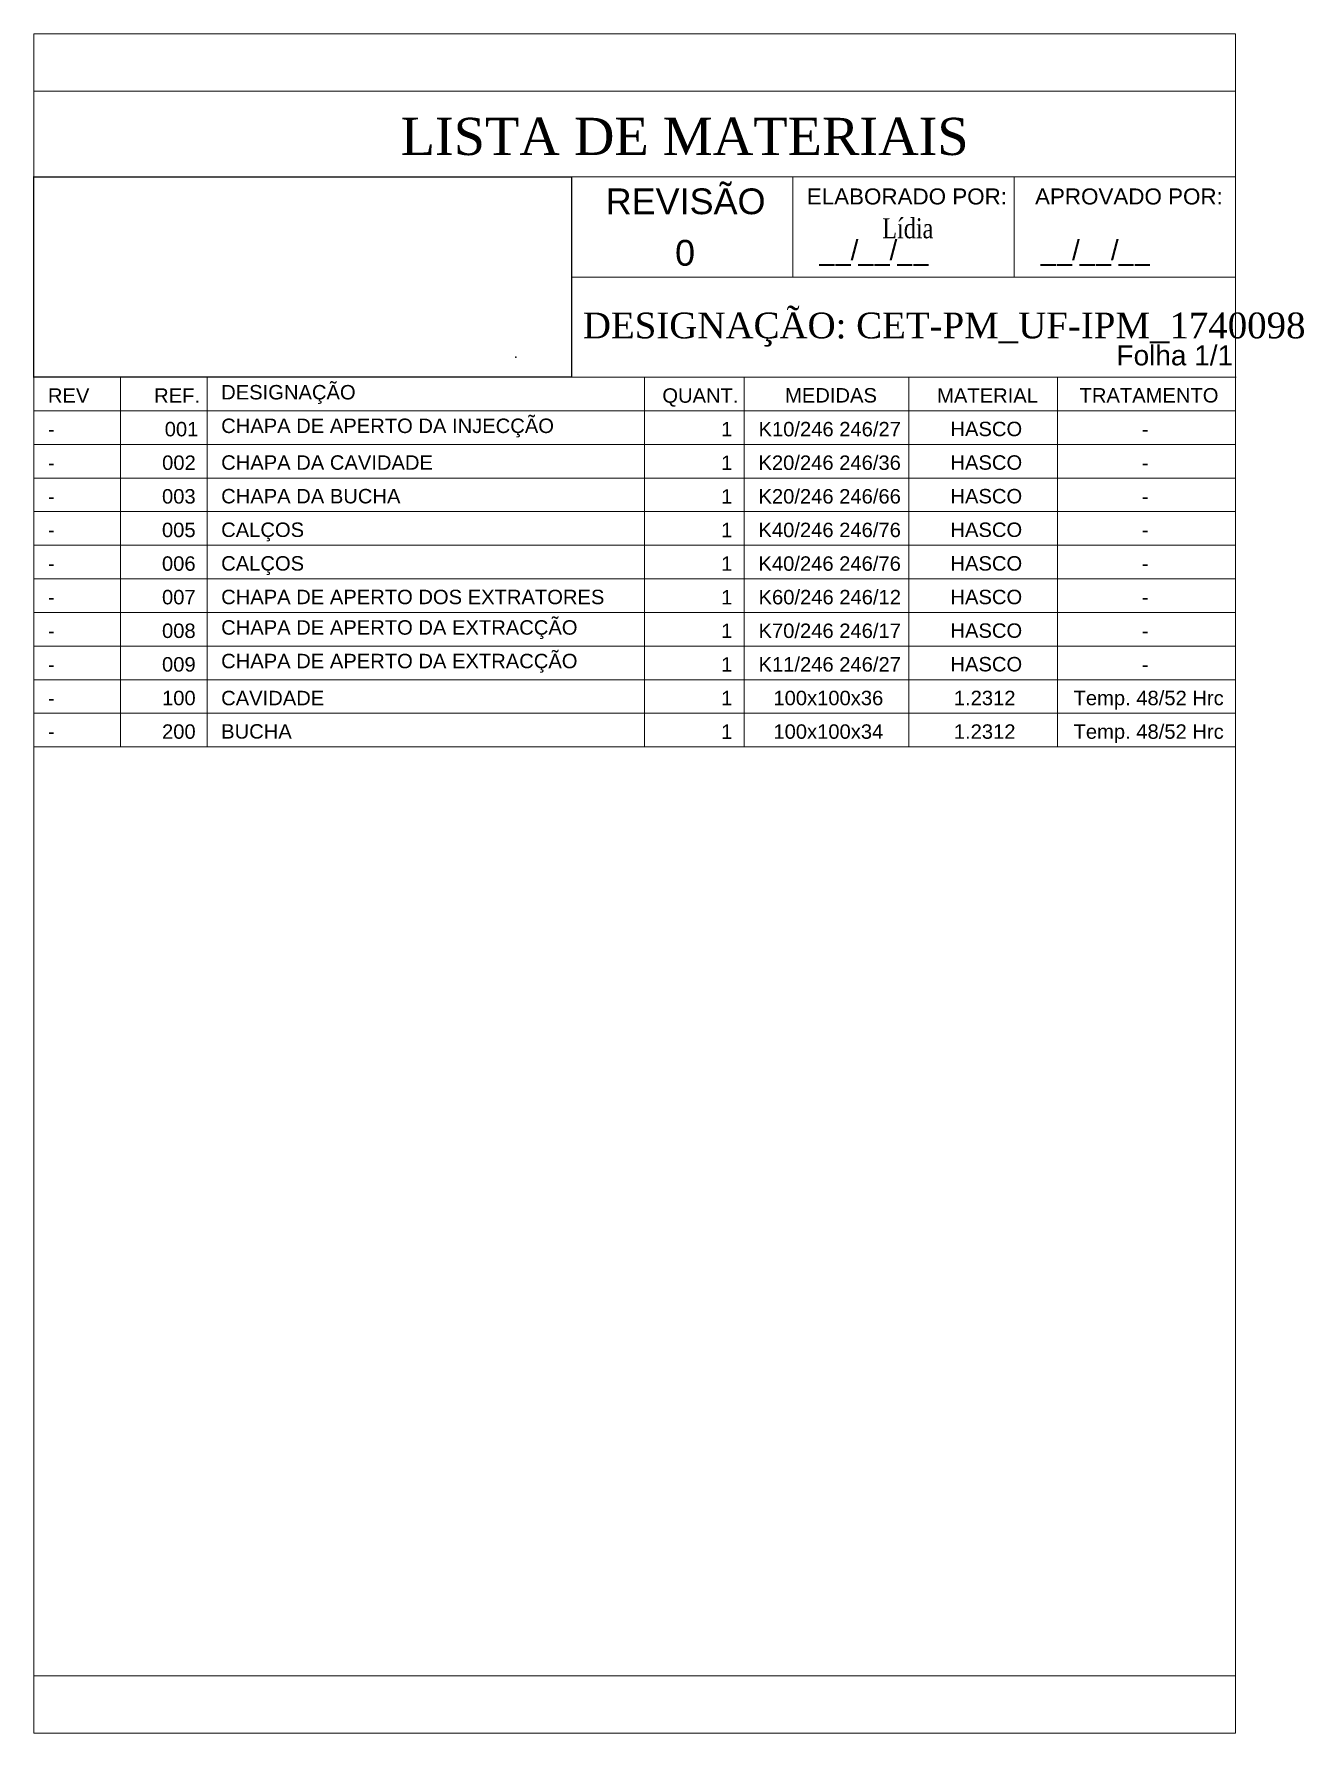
# Model space of a CAD drawing. Header units: millimetres. Extents: x 0 to 222, y 0 to 297.
import ezdxf

# ---------------------------------------------------------------- set-up
doc = ezdxf.new("R2010")
doc.units = ezdxf.units.MM
doc.linetypes.add('________________', pattern=[0])
doc.layers.add('10', color=7, linetype='Continuous')
picture_1 = doc.add_image_def('image1.jpg', size_in_pixel=(1, 1))

# ---------------------------------------------------------------- blocks, each defined once
blk = doc.blocks.new('D_FRAME_DRAWING@13')
at = {"layer": '10', "color": 7, "linetype": '________________', "lineweight": 9}
for p, q in [((210, 297), (0, 297)), ((0, 297), (0, 0)), ((210, 0), (210, 297)), ((210, 237), (0, 237)), ((0, 237), (0, 10)), ((210, 10), (210, 237)), ((0, 10), (210, 10)), ((0, 0), (210, 0))]:
    blk.add_line(p, q, dxfattribs=at)

msp = doc.modelspace()

# ---------------------------------------------------------------- linework, layer by layer
at = {"layer": '10', "color": 7, "linetype": '________________', "lineweight": 20}
for p, q in [((0, 287), (210, 287)), ((0, 237), (0, 287)), ((210, 237), (210, 287)), ((210, 272), (0, 272)), ((93.95, 237), (93.95, 272)), ((132.63, 254.5), (132.63, 272)), ((171.32, 254.5), (171.32, 272)), ((93.95, 254.5), (210, 254.5)), ((0, 237), (210, 237)), ((0, 237), (0, 172.38)), ((0, 237), (210, 237)), ((210, 237), (210, 172.38)), ((0, 231.13), (210, 231.13)), ((0, 172.38), (210, 172.38))]:
    msp.add_line(p, q, dxfattribs=at)
at = {"layer": '10', "color": 253, "linetype": '________________', "lineweight": 20, "true_color": 0xacacac}
for p, q in [((0, 237), (0, 172.38)), ((15.14, 237), (15.14, 172.38)), ((30.28, 237), (30.28, 172.38)), ((106.71, 237), (106.71, 172.38)), ((124.13, 237), (124.13, 172.38)), ((152.94, 237), (152.94, 172.38)), ((178.9, 237), (178.9, 172.38)), ((0, 225.25), (210, 225.25)), ((0, 219.38), (210, 219.38)), ((0, 213.5), (210, 213.5)), ((0, 207.63), (210, 207.63)), ((0, 201.75), (210, 201.75)), ((0, 195.88), (210, 195.88)), ((0, 190), (210, 190)), ((0, 184.13), (210, 184.13)), ((0, 178.25), (210, 178.25))]:
    msp.add_line(p, q, dxfattribs=at)
at = {"layer": '10', "color": 7}
for p in [(0, 272), (84.25, 240.5), (0, 237), (210, 237)]:
    msp.add_point(p, dxfattribs=at)

# ---------------------------------------------------------------- block references
at = {"color": 7}
msp.add_blockref('D_FRAME_DRAWING@13', (0, 0), dxfattribs=at)

# ---------------------------------------------------------------- texts
at = {"layer": '10', "color": 5, "true_color": 0x0000ff, "insert": (64.11, 282.35), "char_height": 6.5, "attachment_point": 1}
msp.add_mtext('{\\f@Batang;LISTA DE MATERIAIS}', dxfattribs=at)
at = {"layer": '10', "color": 7, "attachment_point": 1}
for s, insert, char_height in [('{\\f@Arial Unicode MS;REVISÃO}', (99.93, 270), 4.5), ('{\\f@Arial Unicode MS;ELABORADO POR:}', (135.09, 270), 2.8), ('{\\f@Arial Unicode MS;APROVADO POR:}', (174.99, 270), 2.8), ('{\\f@Batang;\\W0.8;Lídia}', (148.28, 264.79), 3.5), ('{\\f@Arial Unicode MS;0}', (112.06, 261), 4.5), ('{\\f@Arial Unicode MS;__/__/__}', (137.32, 260.97), 3.5), ('{\\f@Arial Unicode MS;__/__/__}', (176.01, 260.97), 3.5), ('{\\f@Batang;DESIGNAÇÃO: CET-PM_UF-IPM_1740098}', (95.95, 248.3), 4.5), ('{\\f@Arial Unicode MS; Folha 1/1}', (187.87, 242.57), 3.5), ('{\\f@Arial Unicode MS;REV}', (2.44, 235.06), 2.5236), ('{\\f@Arial Unicode MS;REF.}', (21, 235.06), 2.5236), ('{\\f@Arial Unicode MS;DESIGNAÇÃO}', (32.72, 235.64), 2.5236), ('{\\f@Arial Unicode MS;QUANT.}', (109.84, 235.06), 2.5236), ('{\\f@Arial Unicode MS;MEDIDAS}', (131.29, 235.1), 2.5236), ('{\\f@Arial Unicode MS;MATERIAL}', (157.87, 235.06), 2.5236), ('{\\f@Arial Unicode MS;TRATAMENTO}', (182.77, 235.1), 2.5236), ('{\\f@Arial Unicode MS;001}', (22.85, 229.19), 2.5236), ('{\\f@Arial Unicode MS;CHAPA DE APERTO DA INJECÇÃO}', (32.72, 229.77), 2.5236), ('{\\f@Arial Unicode MS;1}', (120.12, 229.18), 2.5236), ('{\\f@Arial Unicode MS;K10/246 246/27}', (126.65, 229.19), 2.5236), ('{\\f@Arial Unicode MS;HASCO}', (160.2, 229.22), 2.5236), ('{\\f@Arial Unicode MS;-}', (2.44, 229.18), 2.5236), ('{\\f@Arial Unicode MS;-}', (193.66, 229.18), 2.5236), ('{\\f@Arial Unicode MS;002}', (22.4, 223.32), 2.5236), ('{\\f@Arial Unicode MS;CHAPA DA CAVIDADE}', (32.72, 223.35), 2.5236), ('{\\f@Arial Unicode MS;1}', (120.12, 223.31), 2.5236), ('{\\f@Arial Unicode MS;K20/246 246/36}', (126.64, 223.32), 2.5236), ('{\\f@Arial Unicode MS;HASCO}', (160.2, 223.35), 2.5236), ('{\\f@Arial Unicode MS;-}', (2.44, 223.31), 2.5236), ('{\\f@Arial Unicode MS;-}', (193.66, 223.31), 2.5236), ('{\\f@Arial Unicode MS;003}', (22.38, 217.44), 2.5236), ('{\\f@Arial Unicode MS;CHAPA DA BUCHA}', (32.72, 217.47), 2.5236), ('{\\f@Arial Unicode MS;1}', (120.12, 217.43), 2.5236), ('{\\f@Arial Unicode MS;K20/246 246/66}', (126.64, 217.44), 2.5236), ('{\\f@Arial Unicode MS;HASCO}', (160.2, 217.47), 2.5236), ('{\\f@Arial Unicode MS;-}', (2.44, 217.43), 2.5236), ('{\\f@Arial Unicode MS;-}', (193.66, 217.43), 2.5236), ('{\\f@Arial Unicode MS;005}', (22.37, 211.57), 2.5236), ('{\\f@Arial Unicode MS;CALÇOS}', (32.72, 211.6), 2.5236), ('{\\f@Arial Unicode MS;1}', (120.12, 211.56), 2.5236), ('{\\f@Arial Unicode MS;K40/246 246/76}', (126.64, 211.57), 2.5236), ('{\\f@Arial Unicode MS;HASCO}', (160.2, 211.6), 2.5236), ('{\\f@Arial Unicode MS;-}', (2.44, 211.56), 2.5236), ('{\\f@Arial Unicode MS;-}', (193.66, 211.56), 2.5236), ('{\\f@Arial Unicode MS;006}', (22.37, 205.69), 2.5236), ('{\\f@Arial Unicode MS;CALÇOS}', (32.72, 205.72), 2.5236), ('{\\f@Arial Unicode MS;1}', (120.12, 205.68), 2.5236), ('{\\f@Arial Unicode MS;K40/246 246/76}', (126.64, 205.69), 2.5236), ('{\\f@Arial Unicode MS;HASCO}', (160.2, 205.72), 2.5236), ('{\\f@Arial Unicode MS;-}', (2.44, 205.68), 2.5236), ('{\\f@Arial Unicode MS;-}', (193.66, 205.68), 2.5236), ('{\\f@Arial Unicode MS;007}', (22.38, 199.82), 2.5236), ('{\\f@Arial Unicode MS;CHAPA DE APERTO DOS EXTRATORES}', (32.72, 199.85), 2.5236), ('{\\f@Arial Unicode MS;1}', (120.12, 199.81), 2.5236), ('{\\f@Arial Unicode MS;K60/246 246/12}', (126.66, 199.82), 2.5236), ('{\\f@Arial Unicode MS;HASCO}', (160.2, 199.85), 2.5236), ('{\\f@Arial Unicode MS;-}', (2.44, 199.81), 2.5236), ('{\\f@Arial Unicode MS;-}', (193.66, 199.81), 2.5236), ('{\\f@Arial Unicode MS;008}', (22.38, 193.94), 2.5236), ('{\\f@Arial Unicode MS;CHAPA DE APERTO DA EXTRACÇÃO}', (32.72, 194.52), 2.5236), ('{\\f@Arial Unicode MS;1}', (120.12, 193.93), 2.5236), ('{\\f@Arial Unicode MS;K70/246 246/17}', (126.65, 193.94), 2.5236), ('{\\f@Arial Unicode MS;HASCO}', (160.2, 193.97), 2.5236), ('{\\f@Arial Unicode MS;-}', (2.44, 193.93), 2.5236), ('{\\f@Arial Unicode MS;-}', (193.66, 193.93), 2.5236), ('{\\f@Arial Unicode MS;009}', (22.38, 188.07), 2.5236), ('{\\f@Arial Unicode MS;CHAPA DE APERTO DA EXTRACÇÃO}', (32.72, 188.65), 2.5236), ('{\\f@Arial Unicode MS;1}', (120.12, 188.06), 2.5236), ('{\\f@Arial Unicode MS;K11/246 246/27}', (126.65, 188.07), 2.5236), ('{\\f@Arial Unicode MS;HASCO}', (160.2, 188.1), 2.5236), ('{\\f@Arial Unicode MS;-}', (2.44, 188.06), 2.5236), ('{\\f@Arial Unicode MS;-}', (193.66, 188.06), 2.5236), ('{\\f@Arial Unicode MS;100}', (22.38, 182.19), 2.5236), ('{\\f@Arial Unicode MS;CAVIDADE}', (32.72, 182.18), 2.5236), ('{\\f@Arial Unicode MS;1}', (120.12, 182.18), 2.5236), ('{\\f@Arial Unicode MS;100x100x36}', (129.25, 182.19), 2.5236), ('{\\f@Arial Unicode MS;1.2312}', (160.79, 182.19), 2.5236), ('{\\f@Arial Unicode MS;Temp. 48/52 Hrc }', (181.72, 182.19), 2.5236), ('{\\f@Arial Unicode MS;-}', (2.44, 182.18), 2.5236), ('{\\f@Arial Unicode MS;200}', (22.38, 176.32), 2.5236), ('{\\f@Arial Unicode MS;BUCHA}', (32.72, 176.35), 2.5236), ('{\\f@Arial Unicode MS;1}', (120.12, 176.31), 2.5236), ('{\\f@Arial Unicode MS;100x100x34}', (129.25, 176.32), 2.5236), ('{\\f@Arial Unicode MS;1.2312}', (160.79, 176.32), 2.5236), ('{\\f@Arial Unicode MS;Temp. 48/52 Hrc }', (181.72, 176.32), 2.5236), ('{\\f@Arial Unicode MS;-}', (2.44, 176.31), 2.5236)]:
    msp.add_mtext(s, dxfattribs=dict(at, insert=insert, char_height=char_height))

# ---------------------------------------------------------------- pictures from other files: only their frames are drawn
image = msp.add_image(picture_1, insert=(0, 237), size_in_units=(93.95, 35))

doc.saveas('drawing.dxf')
